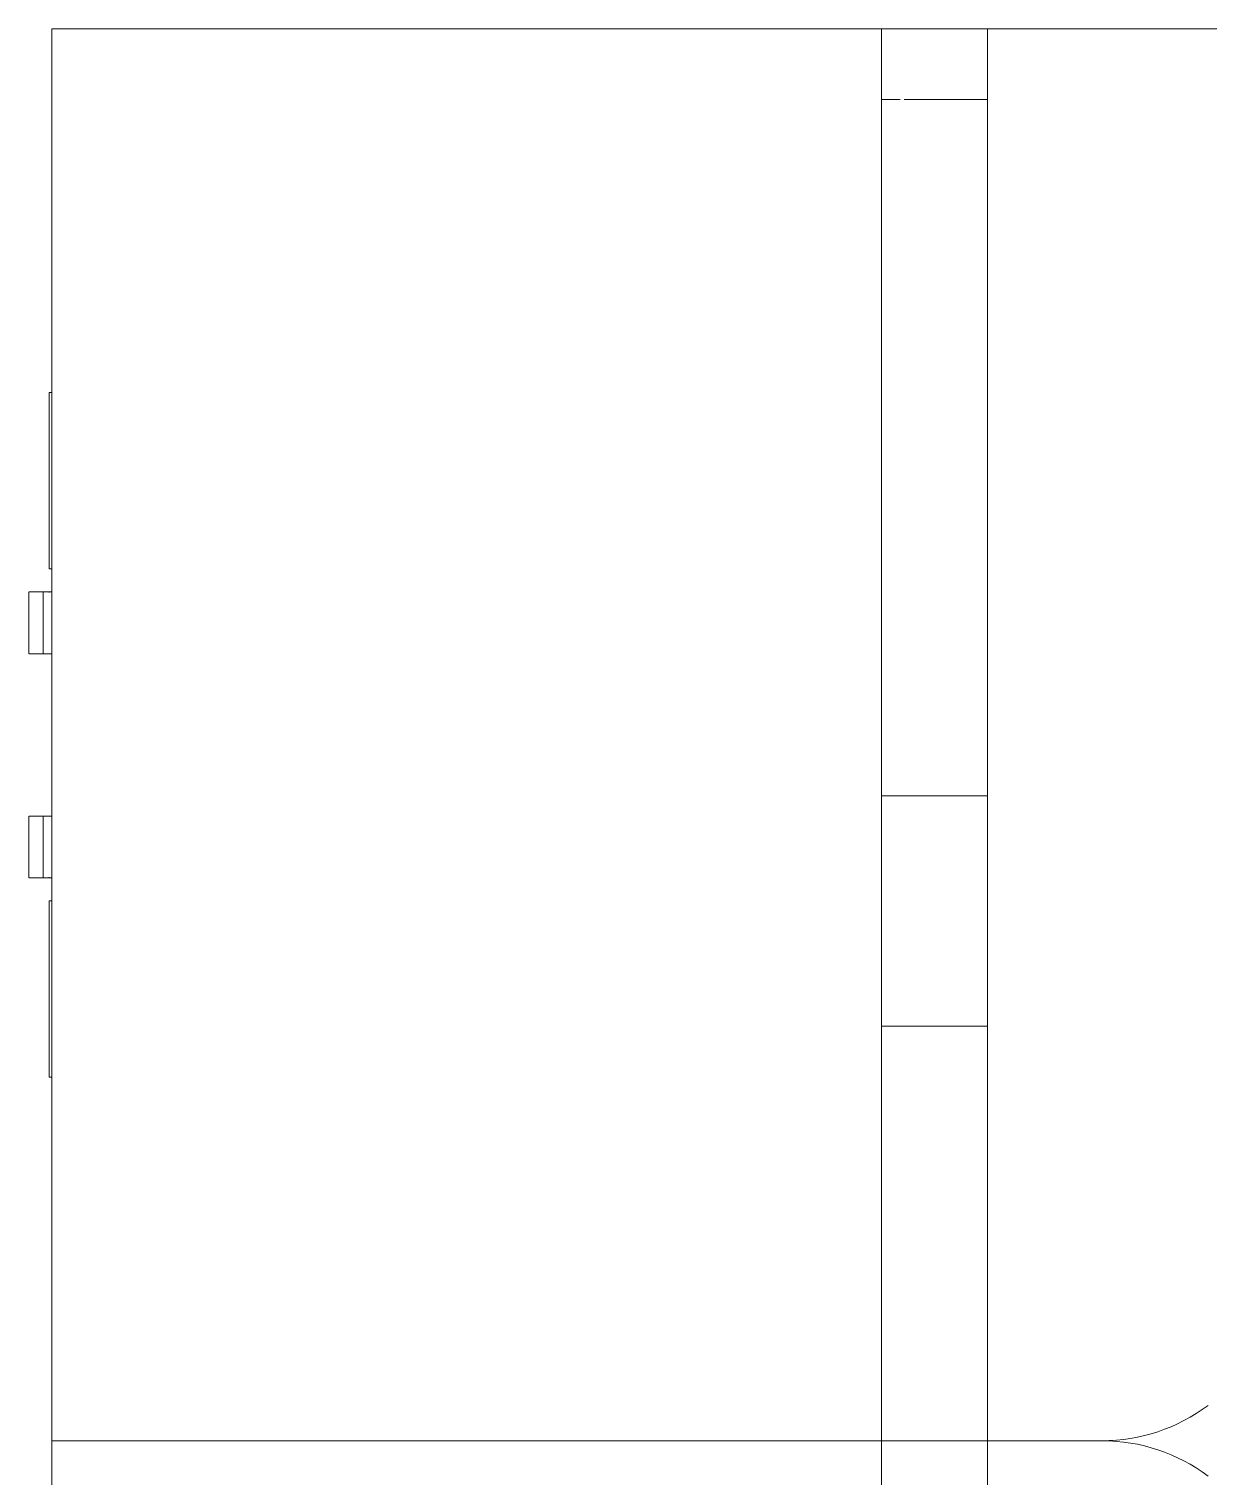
# Model space of a CAD drawing. Header units: millimetres. Extents: x 155927 to 317870, y -36033 to 97293.
# Drawn here: x 169362 to 170030, y 24308 to 25128 of the extents above; entities that cross this region are included whole.
import ezdxf

# ---------------------------------------------------------------- set-up
doc = ezdxf.new("R2010")
doc.units = ezdxf.units.MM
doc.header["$MEASUREMENT"] = 0
doc.layers.add('I-FURN', color=8, linetype='CONTINUOUS', lineweight=9)

msp = doc.modelspace()

# ---------------------------------------------------------------- linework, layer by layer
at = {"layer": 'I-FURN'}
for p, q in [((169375.49, 24328.03), (169375.49, 25128.03)), ((169375.49, 25128.03), (169845.49, 25128.03)), ((169845.49, 24328.03), (169845.49, 25128.03)), ((169905.49, 25128.03), (169845.49, 25128.03)), ((169905.49, 25128.03), (169845.49, 25128.03)), ((171245.49, 25128.03), (169845.49, 25128.03)), ((169845.49, 25128.03), (171245.49, 25128.03)), ((169905.49, 25088.55), (169905.49, 25128.03)), ((169905.49, 25128.03), (169905.49, 24693.39)), ((169856.07, 25088.03), (169845.49, 25088.03)), ((169856.07, 25088.03), (169845.49, 25088.03)), ((169905.49, 25088.03), (169858.39, 25088.03)), ((169905.49, 25088.03), (169858.39, 25088.03)), ((169905.49, 23568.03), (169905.49, 25088.03)), ((169375.49, 24922.03), (169373.99, 24922.03)), ((169373.99, 24914.03), (169373.99, 24922.03)), ((169373.99, 24922.03), (169373.99, 24918.03)), ((169375.49, 24922.03), (169373.99, 24922.03)), ((169373.99, 24918.03), (169373.99, 24922.03)), ((169373.99, 24922.03), (169373.99, 24918.03)), ((169375.49, 24922.03), (169373.99, 24922.03)), ((169373.99, 24918.03), (169373.99, 24922.03)), ((169373.99, 24922.03), (169373.99, 24918.03)), ((169373.99, 24830.03), (169373.99, 24914.03)), ((169373.99, 24822.03), (169373.99, 24830.03)), ((169373.99, 24826.03), (169373.99, 24822.03)), ((169373.99, 24826.03), (169373.99, 24822.03)), ((169373.99, 24822.03), (169373.99, 24826.03)), ((169373.99, 24826.03), (169373.99, 24822.03)), ((169373.99, 24822.03), (169373.99, 24826.03)), ((169373.99, 24822.03), (169375.49, 24822.03)), ((169373.99, 24822.03), (169375.49, 24822.03)), ((169373.99, 24822.03), (169375.49, 24822.03)), ((169362.48, 24809.03), (169362.48, 24774.03)), ((169362.48, 24809.03), (169362.48, 24774.03)), ((169362.54, 24809.03), (169362.99, 24809.03)), ((169362.99, 24809.03), (169370.49, 24809.03)), ((169375.49, 24809.03), (169370.49, 24809.03)), ((169370.49, 24774.03), (169370.49, 24809.03)), ((169375.49, 24809.03), (169370.49, 24809.03)), ((169375.49, 24809.03), (169373.99, 24809.03)), ((169373.99, 24808.62), (169373.99, 24809.03)), ((169373.99, 24809.03), (169373.99, 24808.62)), ((169362.99, 24774.03), (169362.54, 24774.03)), ((169370.49, 24774.03), (169362.99, 24774.03)), ((169370.49, 24774.03), (169375.49, 24774.03)), ((169370.49, 24774.03), (169375.49, 24774.03)), ((169905.49, 24693.39), (169845.49, 24693.39)), ((169905.49, 24693.39), (169845.49, 24693.39)), ((169905.49, 24693.39), (169905.49, 24563.03)), ((169362.48, 24682.03), (169362.48, 24647.03)), ((169362.48, 24682.03), (169362.48, 24647.03)), ((169362.54, 24682.03), (169362.99, 24682.03)), ((169362.99, 24682.03), (169370.49, 24682.03)), ((169375.49, 24682.03), (169370.49, 24682.03)), ((169370.49, 24647.03), (169370.49, 24682.03)), ((169375.49, 24682.03), (169370.49, 24682.03)), ((169362.99, 24647.03), (169362.54, 24647.03)), ((169370.49, 24647.03), (169362.99, 24647.03)), ((169370.49, 24647.03), (169375.49, 24647.03)), ((169370.49, 24647.03), (169375.49, 24647.03)), ((169373.99, 24647.44), (169373.99, 24647.03)), ((169373.99, 24647.03), (169373.99, 24647.44)), ((169373.99, 24647.03), (169375.49, 24647.03)), ((169375.49, 24634.03), (169373.99, 24634.03)), ((169373.99, 24626.03), (169373.99, 24634.03)), ((169373.99, 24634.03), (169373.99, 24630.03)), ((169375.49, 24634.03), (169373.99, 24634.03)), ((169373.99, 24630.03), (169373.99, 24634.03)), ((169373.99, 24634.03), (169373.99, 24630.03)), ((169375.49, 24634.03), (169373.99, 24634.03)), ((169373.99, 24630.03), (169373.99, 24634.03)), ((169373.99, 24634.03), (169373.99, 24630.03)), ((169373.99, 24542.03), (169373.99, 24626.03)), ((169905.49, 24563.03), (169845.49, 24563.03)), ((169905.49, 24563.03), (169845.49, 24563.03)), ((169905.49, 24563.03), (169905.49, 24093.03)), ((169373.99, 24534.03), (169373.99, 24542.03)), ((169373.99, 24538.03), (169373.99, 24534.03)), ((169373.99, 24538.03), (169373.99, 24534.03)), ((169373.99, 24534.03), (169373.99, 24538.03)), ((169373.99, 24538.03), (169373.99, 24534.03)), ((169373.99, 24534.03), (169373.99, 24538.03)), ((169373.99, 24534.03), (169375.49, 24534.03)), ((169373.99, 24534.03), (169375.49, 24534.03)), ((169373.99, 24534.03), (169375.49, 24534.03)), ((169375.49, 23528.03), (169375.49, 24328.03)), ((169375.49, 24328.03), (169845.49, 24328.03)), ((169375.49, 24328.03), (169845.49, 24328.03)), ((169845.49, 23528.03), (169845.49, 24328.03)), ((169970.5, 24328.03), (169845.49, 24328.03)), ((169845.49, 24328.03), (169970.5, 24328.03)), ((169845.49, 24328.03), (169970.5, 24328.03)), ((169970.5, 24328.03), (169845.49, 24328.03))]:
    msp.add_line(p, q, dxfattribs=at)
for centre, start, end in [((169970.5, 24428.03), 270, 306.8699), ((169970.5, 24428.03), 270, 306.8699), ((169970.5, 24228.03), 53.1301, 90), ((169970.5, 24228.03), 53.1301, 90)]:
    msp.add_arc(centre, 100, start, end, dxfattribs=at)

doc.saveas('drawing.dxf')
